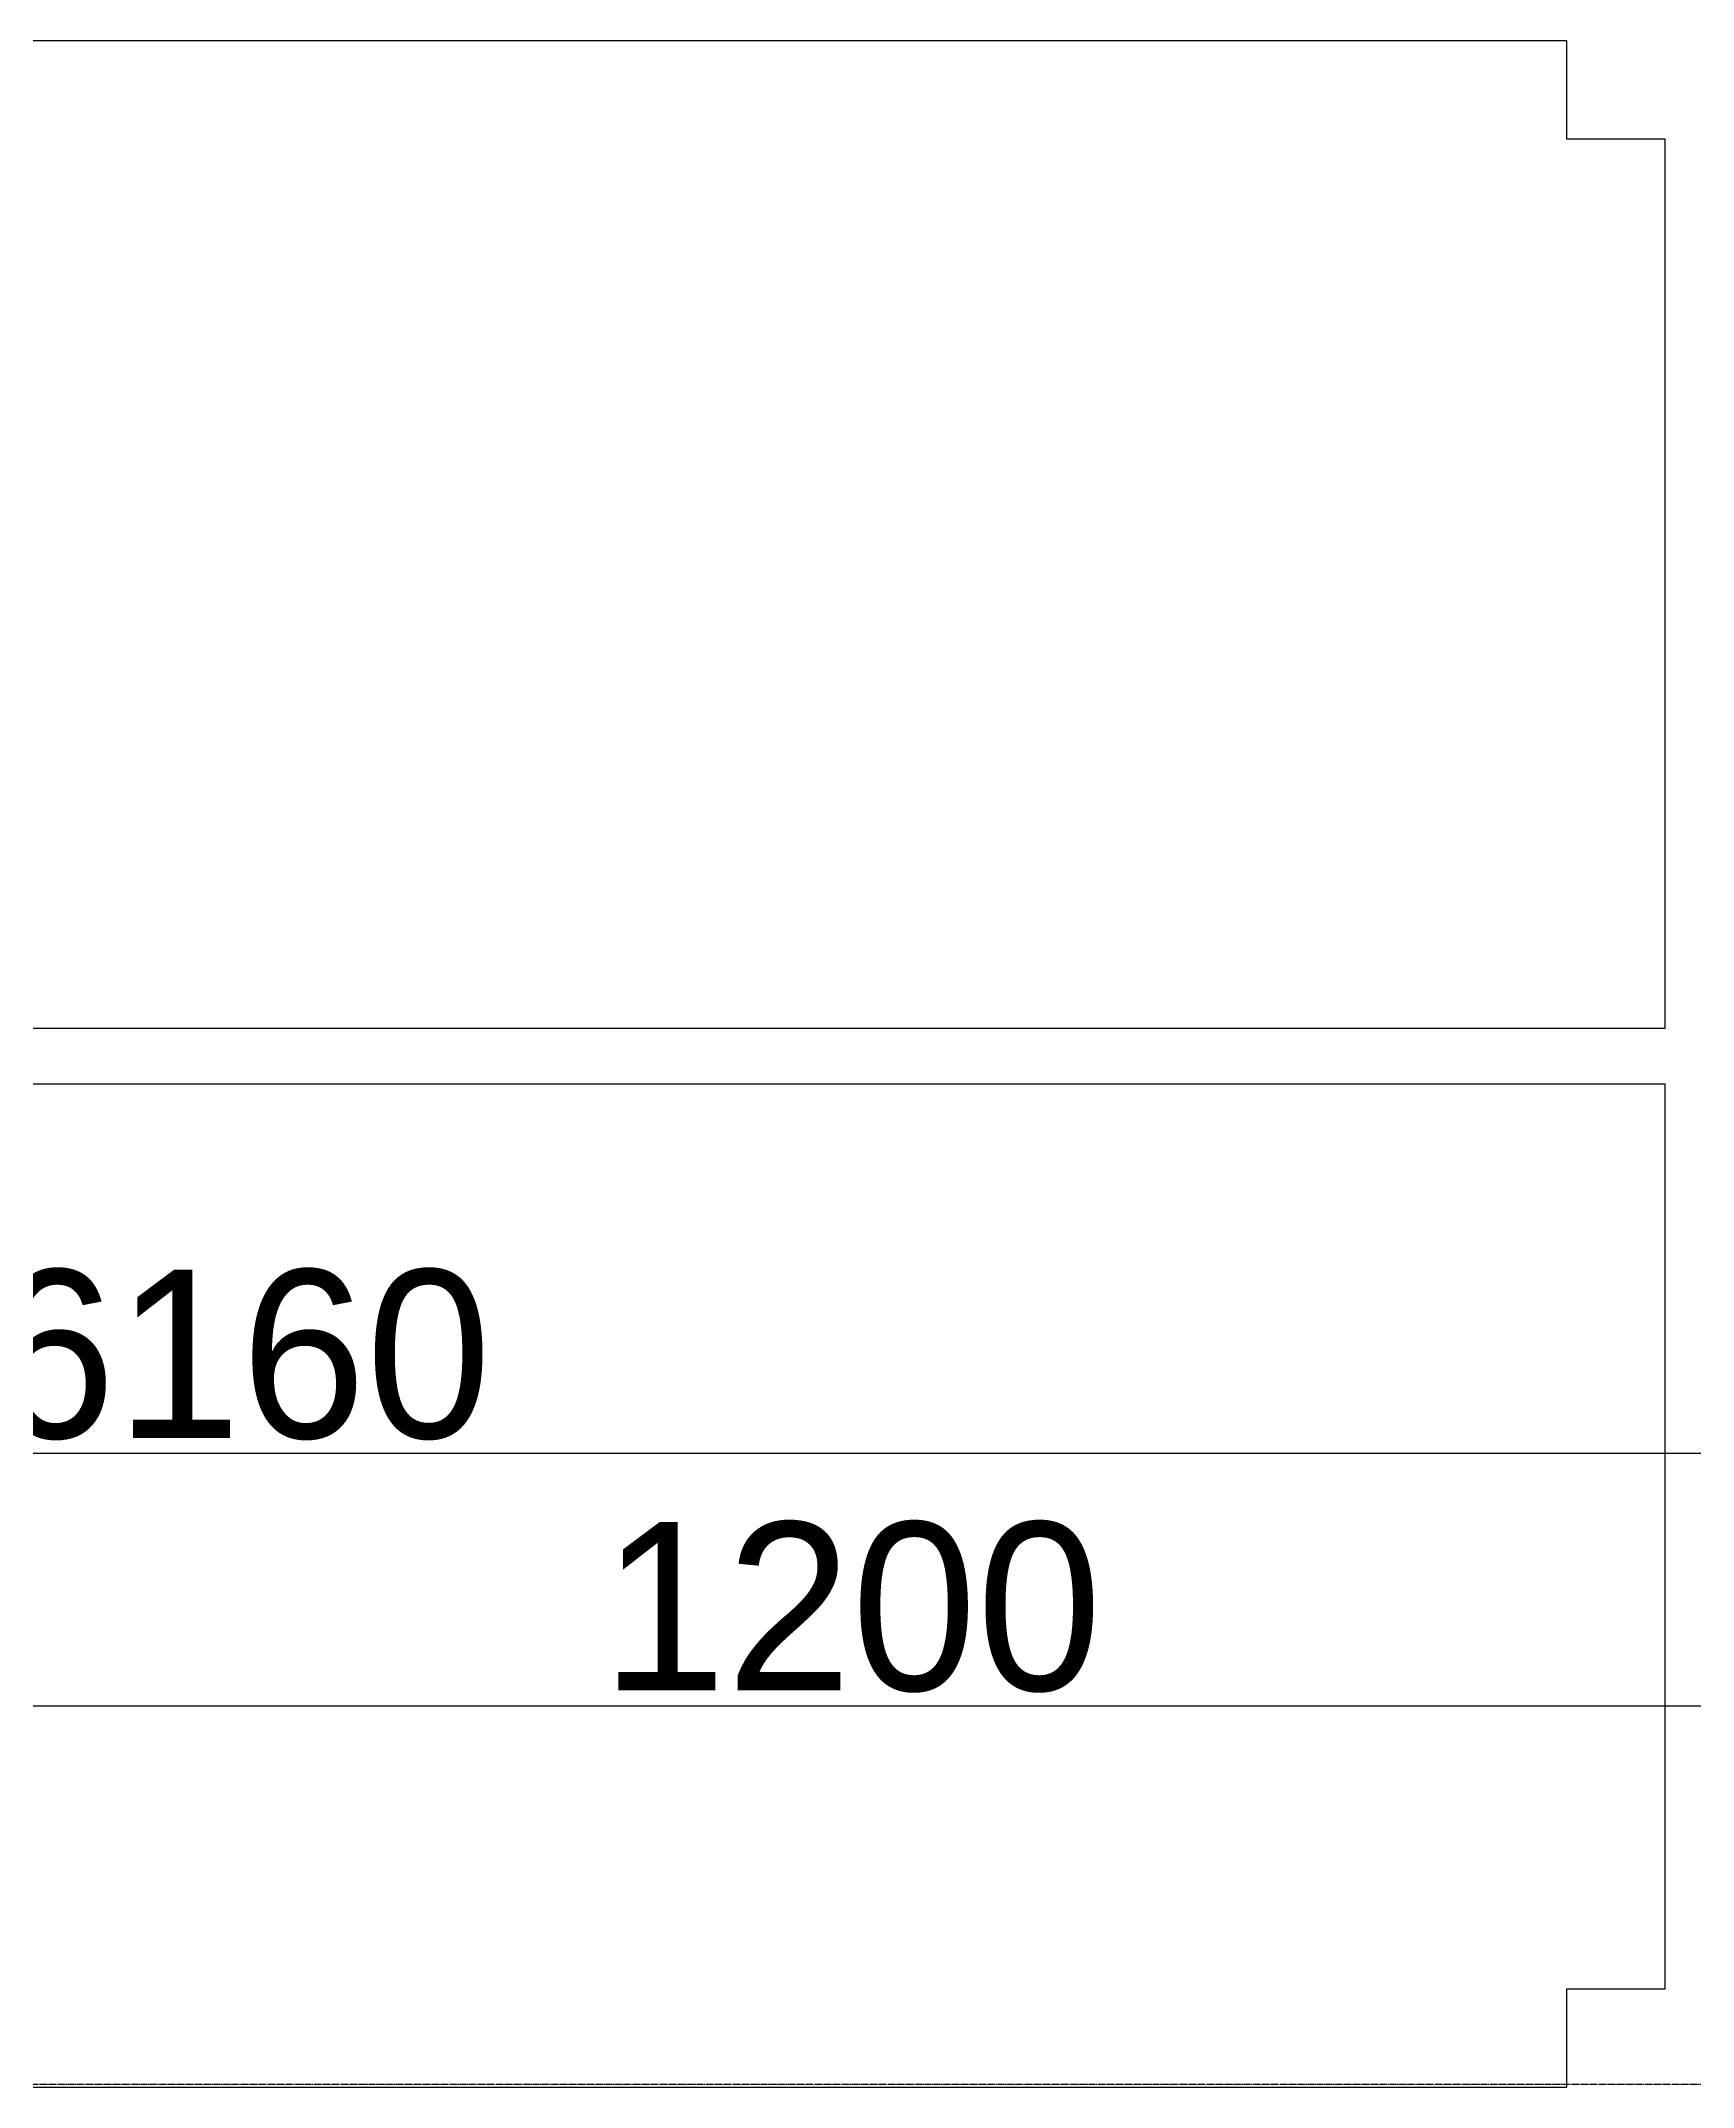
# Model space of a CAD drawing. Extents: x -3450 to 27857, y -1288 to 11880.
# Drawn here: x 13031 to 13620, y 9924 to 10654 of the extents above; entities that cross this region are included whole.
import ezdxf

# ---------------------------------------------------------------- set-up
doc = ezdxf.new("R2010")
doc.units = 0
doc.linetypes.add('X-S-FAB-L20$0$COL-CEN-LIN', pattern=[3.25, 2.5, -0.25, 0.25, -0.25])
for name, color, linetype in [('X-S-FAB-L20$0$BLOCK', 8, 'Continuous'), ('X-S-FAB-L20$0$CCL', 8, 'X-S-FAB-L20$0$COL-CEN-LIN'), ('X-S-FAB-L20$0$DIM', 8, 'Continuous'), ('X-S-FAB-L20$0$Steel Frame-188K', 8, 'Continuous')]:
    doc.layers.add(name, color=color, linetype=linetype)
doc.styles.add('X-S-FAB-L20$0$DIM', font='', dxfattribs={"width": 0.8})
doc.styles.add('X-S-FAB-L20$0$Gen-Text', font='c2.shx', dxfattribs={"bigfont": 'chinese.shx'})
doc.styles.get('X-S-FAB-L20$0$DIM').set_extended_font_data('MingLiU')
doc.dimstyles.new('X-S-FAB-L20$0$CIRL', dxfattribs={"dimtxt": 50, "dimasz": 25, "dimexe": 16, "dimexo": 0, "dimgap": 6, "dimtad": 1, "dimdsep": 46, "dimtxsty": 'X-S-FAB-L20$0$DIM', "dimblk": 'X-S-FAB-L20$0$_DotBlank', "dimcen": 10, "dimdle": 8, "dimclrd": 256, "dimclre": 256, "dimclrt": 6, "dimadec": 0, "dimazin": 0, "dimtfac": 1, "dimtix": 1, "dimtmove": 2, "dimatfit": 0, "dimldrblk": 'X-S-FAB-L20$0$ARROW', "dimfxl": 1, "dimtolj": 1, "dimarcsym": 0})

# ---------------------------------------------------------------- blocks, each defined once
blk = doc.blocks.new('X-S-FAB-L20$0$_DotBlank')
at = {"color": 0, "linetype": 'ByBlock', "lineweight": -2}
blk.add_line((-0.5, 0), (-1, 0), dxfattribs=at)
blk.add_circle((0, 0), 0.5, dxfattribs=at)
blk = doc.blocks.new('*D97')
at = {"layer": 'DefPoints', "color": 0, "transparency": 16777216}
for p in [(0, 10870), (-26160, 10780), (0, 10780)]:
    blk.add_point(p, dxfattribs=at)
at = {"layer": 'X-S-FAB-L20$0$DIM', "lineweight": -2, "transparency": 16777216}
for p, q in [((-26160, 10780), (-26160, 10890)), ((0, 10780), (0, 10890)), ((-26144, 10870), (-16, 10870))]:
    blk.add_line(p, q, dxfattribs=at)
at = {"layer": 'X-S-FAB-L20$0$DIM', "lineweight": -2, "transparency": 16777216, "xscale": 16, "yscale": 16, "zscale": 16, "rotation": 180}
blk.add_blockref('X-S-FAB-L20$0$_DotBlank', (-26160, 10870), dxfattribs=at)
at = {"layer": 'X-S-FAB-L20$0$DIM', "lineweight": -2, "transparency": 16777216, "xscale": 16, "yscale": 16, "zscale": 16}
blk.add_blockref('X-S-FAB-L20$0$_DotBlank', (0, 10870), dxfattribs=at)
at = {"layer": 'X-S-FAB-L20$0$DIM', "color": 6, "transparency": 16777216, "insert": (-13080, 10905.01), "char_height": 2.5, "attachment_point": 5, "style": 'X-S-FAB-L20$0$Gen-Text'}
blk.add_mtext('\\A1;{\\H24x;26160}', dxfattribs=at)
blk = doc.blocks.new('X-S-FAB-L20$0$ARROW')
at = {"color": 3}
blk.add_solid([(0, 0), (-2.4, -0.4), (-2.4, 0.4)], dxfattribs=at)
blk = doc.blocks.new('*D113')
at = {"layer": 'DefPoints', "color": 0, "transparency": 16777216}
for p in [(-12240, 10780), (-13440, 10690), (-12240, 10690)]:
    blk.add_point(p, dxfattribs=at)
at = {"layer": 'X-S-FAB-L20$0$DIM', "lineweight": -2, "transparency": 16777216}
for p, q in [((-13440, 10690), (-13440, 10800)), ((-12240, 10690), (-12240, 10800)), ((-13424, 10780), (-12256, 10780))]:
    blk.add_line(p, q, dxfattribs=at)
at = {"layer": 'X-S-FAB-L20$0$DIM', "lineweight": -2, "transparency": 16777216, "xscale": 16, "yscale": 16, "zscale": 16, "rotation": 180}
blk.add_blockref('X-S-FAB-L20$0$_DotBlank', (-13440, 10780), dxfattribs=at)
at = {"layer": 'X-S-FAB-L20$0$DIM', "lineweight": -2, "transparency": 16777216, "xscale": 16, "yscale": 16, "zscale": 16}
blk.add_blockref('X-S-FAB-L20$0$_DotBlank', (-12240, 10780), dxfattribs=at)
at = {"layer": 'X-S-FAB-L20$0$DIM', "color": 6, "transparency": 16777216, "insert": (-12840, 10815.01), "char_height": 2.5, "attachment_point": 5, "style": 'X-S-FAB-L20$0$Gen-Text'}
blk.add_mtext('\\A1;{\\H24x;1200}', dxfattribs=at)
blk = doc.blocks.new('X-S-FAB-L20$0$鋼棚_AAS')
at = {"layer": 'X-S-FAB-L20$0$Steel Frame-188K'}
for points in [[(11015, 1590.53), (10980, 1590.53), (10980, 1625.53), (10170, 1625.53), (10170, 1590.53), (10135, 1590.53), (10135, 1273.48), (11015, 1273.48)], [(11015, 1253.48), (10135, 1253.48), (10135, 930.92), (10170, 930.92), (10170, 895.92), (10980, 895.92), (10980, 930.92), (11015, 930.92)]]:
    blk.add_lwpolyline(points, close=True, dxfattribs=at)
blk = doc.blocks.new('X-S-FAB-L20$0$FAB2-L05')
at = {"layer": 'X-S-FAB-L20$0$CCL'}
blk.add_line((-26880, 10645), (1210, 10645), dxfattribs=at)
at = {"layer": 'X-S-FAB-L20$0$DIM'}
for base, p1, p2, picture, middle in [((0, 10870), (-26160, 10780), (0, 10780), '*D97', (-13080, 10905.005)), ((-12240, 10780), (-13440, 10690), (-12240, 10690), '*D113', (-12840, 10815.005))]:
    dim = blk.add_linear_dim(base=base, p1=p1, p2=p2, text='{\\H24x;<>}', dimstyle='X-S-FAB-L20$0$CIRL', override={"dimtxt": 2.5, "dimasz": 16, "dimexe": 20, "dimgap": 5, "dimtxsty": 'X-S-FAB-L20$0$Gen-Text', "dimblk1": 'X-S-FAB-L20$0$_DotBlank', "dimblk2": 'X-S-FAB-L20$0$_DotBlank', "dimsah": 1}, dxfattribs=at)
    dim.commit()
    dim.dimension.update_dxf_attribs({"geometry": picture, "text_midpoint": middle})
blk = doc.blocks.new('X-S-FAB-L20')
at = {"layer": 'X-S-FAB-L20$0$BLOCK'}
blk.add_blockref('X-S-FAB-L20$0$FAB2-L05', (26160, -720), dxfattribs=at)
at = {"layer": 'X-S-FAB-L20$0$Steel Frame-188K'}
blk.add_blockref('X-S-FAB-L20$0$鋼棚_AAS', (2595, 9028.08), dxfattribs=at)

msp = doc.modelspace()

# ---------------------------------------------------------------- block references
msp.add_blockref('X-S-FAB-L20', (0, 0))

doc.saveas('drawing.dxf')
